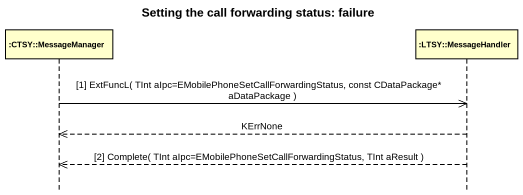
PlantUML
@startuml
title Setting the call forwarding status: failure
hide footbox
participant ":CTSY::MessageManager" as CTSY_MessageManager
participant ":LTSY::MessageHandler" as LTSY_MessageHandler

CTSY_MessageManager ->> LTSY_MessageHandler : [1] ExtFuncL( TInt aIpc=EMobilePhoneSetCallForwardingStatus, const CDataPackage* aDataPackage )
LTSY_MessageHandler -->> CTSY_MessageManager : KErrNone
LTSY_MessageHandler -->> CTSY_MessageManager : [2] Complete( TInt aIpc=EMobilePhoneSetCallForwardingStatus, TInt aResult )
@enduml
